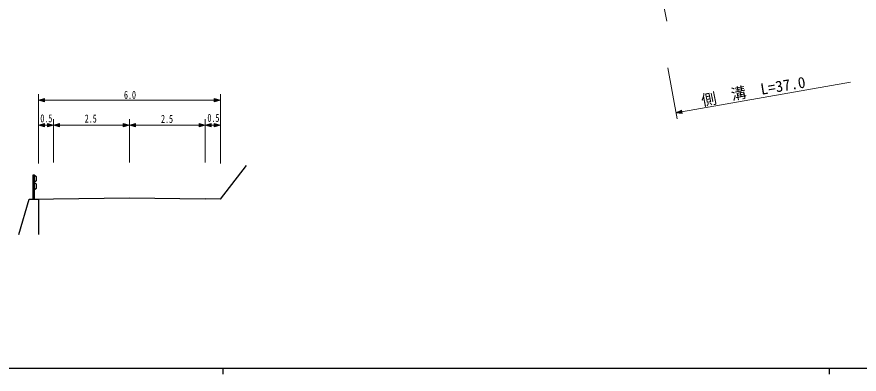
# Model space of a CAD drawing. Units: millimetres, scale not verified, with parts at other scales. Extents: x 40000 to 680000, y 20000 to 380000.
# Drawn here: x 134059 to 272943, y 204000 to 262865 of the extents above; entities that cross this region are included whole.
import ezdxf
from ezdxf.enums import TextEntityAlignment as Align

# ---------------------------------------------------------------- set-up
doc = ezdxf.new("R2010")
doc.units = ezdxf.units.MM
doc.header["$LTSCALE"] = 1000
for name, color, linetype, lineweight in [('M-BGD', 7, 'Continuous', 25), ('M-STR-HTXT', 7, 'Continuous', 13), ('M-TTL-BAND', 7, 'Continuous', 25)]:
    doc.layers.add(name, color=color, linetype=linetype, lineweight=lineweight)
doc.styles.add('ＭＳ ゴシック', font='')
doc.styles.get('ＭＳ ゴシック').set_extended_font_data('MS Gothic')

msp = doc.modelspace()

# ---------------------------------------------------------------- linework, layer by layer
at = {"layer": 'M-BGD'}
for p, q in [((167617, 232837), (171945, 238366)), ((136771, 232837), (136772, 236836)), ((136772, 236836), (136922, 236836)), ((136922, 236836), (136921, 232837)), ((136922, 236836), (137222, 236586)), ((137222, 236586), (137222, 235837)), ((137222, 235837), (136922, 235587)), ((136922, 235587), (137222, 235337)), ((137222, 235337), (137222, 234587)), ((137222, 234587), (136922, 234337)), ((134364, 226994), (136117, 232837)), ((136117, 232837), (137617, 232837)), ((137617, 232837), (137616, 227000)), ((137617, 232837), (140117, 232870)), ((140117, 232870), (152617, 233037)), ((152617, 233037), (165117, 232870)), ((167617, 232837), (165117, 232870))]:
    msp.add_line(p, q, dxfattribs=at)
at = {"layer": 'M-STR-HTXT'}
for p, q in [((239087, 272923), (241217, 262182)), ((241383, 254453), (242909, 246067)), ((242733, 247034), (271509, 252092)), ((137617, 238723), (137618, 250130)), ((167617, 250128), (167616, 238720)), ((137617, 249128), (138617, 249408)), ((138617, 248848), (137617, 249128)), ((137617, 249128), (167617, 249128)), ((137618, 249130), (138618, 249410)), ((138618, 248850), (137618, 249130)), ((137897, 249128), (138577, 249328)), ((138577, 248928), (137897, 249128)), ((137898, 249130), (138578, 249330)), ((138578, 248930), (137898, 249130)), ((138057, 249128), (138537, 249248)), ((138537, 249008), (138057, 249128)), ((138058, 249130), (138538, 249250)), ((138538, 249010), (138058, 249130)), ((138297, 249128), (138497, 249168)), ((138497, 249088), (138297, 249128)), ((138298, 249130), (138498, 249170)), ((138498, 249090), (138298, 249130)), ((138497, 249168), (138497, 249088)), ((138498, 249170), (138498, 249090)), ((138537, 249248), (138537, 249008)), ((138538, 249250), (138538, 249010)), ((138577, 249328), (138577, 248928)), ((138578, 249330), (138578, 248930)), ((138617, 249408), (138617, 248848)), ((138618, 249410), (138618, 248850)), ((166617, 248848), (166617, 249408)), ((166617, 249408), (167617, 249128)), ((167617, 249128), (166617, 248848)), ((166657, 248928), (166657, 249328)), ((166657, 249328), (167337, 249128)), ((167337, 249128), (166657, 248928)), ((166697, 249008), (166697, 249248)), ((166697, 249248), (167177, 249128)), ((167177, 249128), (166697, 249008)), ((166737, 249088), (166737, 249168)), ((166737, 249168), (166937, 249128)), ((166937, 249128), (166737, 249088)), ((242733, 247034), (243668, 247478)), ((243009, 247083), (243643, 247394)), ((243166, 247110), (243617, 247309)), ((243402, 247152), (243592, 247225)), ((243592, 247225), (243606, 247148)), ((243617, 247309), (243660, 247077)), ((243643, 247394), (243713, 247007)), ((243668, 247478), (243767, 246936)), ((140117, 246033), (140117, 238871)), ((152617, 246033), (152617, 238871)), ((165117, 246033), (165117, 238871)), ((167617, 246033), (167617, 238871)), ((243767, 246936), (242733, 247034)), ((243713, 247007), (243009, 247083)), ((243660, 247077), (243166, 247110)), ((243606, 247148), (243402, 247152)), ((137617, 245033), (138617, 245313)), ((138617, 244753), (137617, 245033)), ((137617, 245033), (140117, 245033)), ((137618, 245035), (138618, 245315)), ((138618, 244755), (137618, 245035)), ((137897, 245033), (138577, 245233)), ((138577, 244833), (137897, 245033)), ((137898, 245035), (138578, 245235)), ((138578, 244835), (137898, 245035)), ((138057, 245033), (138537, 245153)), ((138537, 244913), (138057, 245033)), ((138058, 245035), (138538, 245155)), ((138538, 244915), (138058, 245035)), ((138297, 245033), (138497, 245073)), ((138497, 244993), (138297, 245033)), ((138298, 245035), (138498, 245075)), ((138498, 244995), (138298, 245035)), ((138497, 245073), (138497, 244993)), ((138498, 245075), (138498, 244995)), ((138537, 245153), (138537, 244913)), ((138538, 245155), (138538, 244915)), ((138577, 245233), (138577, 244833)), ((138578, 245235), (138578, 244835)), ((138617, 245313), (138617, 244753)), ((138618, 245315), (138618, 244755)), ((139117, 244753), (139117, 245313)), ((139117, 245313), (140117, 245033)), ((140117, 245033), (139117, 244753)), ((139157, 244833), (139157, 245233)), ((139157, 245233), (139837, 245033)), ((139837, 245033), (139157, 244833)), ((139197, 244913), (139197, 245153)), ((139197, 245153), (139677, 245033)), ((139677, 245033), (139197, 244913)), ((139237, 244993), (139237, 245073)), ((139237, 245073), (139437, 245033)), ((139437, 245033), (139237, 244993)), ((140117, 245033), (141117, 245313)), ((141117, 244753), (140117, 245033)), ((140117, 245033), (152617, 245033)), ((140397, 245033), (141077, 245233)), ((141077, 244833), (140397, 245033)), ((140557, 245033), (141037, 245153)), ((141037, 244913), (140557, 245033)), ((140797, 245033), (140997, 245073)), ((140997, 244993), (140797, 245033)), ((140997, 245073), (140997, 244993)), ((141037, 245153), (141037, 244913)), ((141077, 245233), (141077, 244833)), ((141117, 245313), (141117, 244753)), ((151617, 244753), (151617, 245313)), ((151617, 245313), (152617, 245033)), ((152617, 245033), (151617, 244753)), ((151657, 244833), (151657, 245233)), ((151657, 245233), (152337, 245033)), ((152337, 245033), (151657, 244833)), ((151697, 244913), (151697, 245153)), ((151697, 245153), (152177, 245033)), ((152177, 245033), (151697, 244913)), ((151737, 244993), (151737, 245073)), ((151737, 245073), (151937, 245033)), ((151937, 245033), (151737, 244993)), ((152617, 245033), (153617, 245313)), ((153617, 244753), (152617, 245033)), ((152617, 245033), (165117, 245033)), ((152897, 245033), (153577, 245233)), ((153577, 244833), (152897, 245033)), ((153057, 245033), (153537, 245153)), ((153537, 244913), (153057, 245033)), ((153297, 245033), (153497, 245073)), ((153497, 244993), (153297, 245033)), ((153497, 245073), (153497, 244993)), ((153537, 245153), (153537, 244913)), ((153577, 245233), (153577, 244833)), ((153617, 245313), (153617, 244753)), ((164117, 244753), (164117, 245313)), ((164117, 245313), (165117, 245033)), ((165117, 245033), (164117, 244753)), ((164157, 244833), (164157, 245233)), ((164157, 245233), (164837, 245033)), ((164837, 245033), (164157, 244833)), ((164197, 244913), (164197, 245153)), ((164197, 245153), (164677, 245033)), ((164677, 245033), (164197, 244913)), ((164237, 244993), (164237, 245073)), ((164237, 245073), (164437, 245033)), ((164437, 245033), (164237, 244993)), ((165117, 245033), (166117, 245313)), ((166117, 244753), (165117, 245033)), ((165117, 245033), (167617, 245033)), ((165397, 245033), (166077, 245233)), ((166077, 244833), (165397, 245033)), ((165557, 245033), (166037, 245153)), ((166037, 244913), (165557, 245033)), ((165797, 245033), (165997, 245073)), ((165997, 244993), (165797, 245033)), ((165997, 245073), (165997, 244993)), ((166037, 245153), (166037, 244913)), ((166077, 245233), (166077, 244833)), ((166117, 245313), (166117, 244753)), ((166617, 244753), (166617, 245313)), ((166617, 245313), (167617, 245033)), ((167617, 245033), (166617, 244753)), ((166657, 244833), (166657, 245233)), ((166657, 245233), (167337, 245033)), ((167337, 245033), (166657, 244833)), ((166697, 244913), (166697, 245153)), ((166697, 245153), (167177, 245033)), ((167177, 245033), (166697, 244913)), ((166737, 244993), (166737, 245073)), ((166737, 245073), (166937, 245033)), ((166937, 245033), (166737, 244993))]:
    msp.add_line(p, q, dxfattribs=at)
at = {"layer": 'M-TTL-BAND'}
for p, q in [((40000, 205000), (579000, 205000)), ((168000, 205000), (168000, 204000)), ((268000, 205000), (268000, 204000))]:
    msp.add_line(p, q, dxfattribs=at)

# ---------------------------------------------------------------- texts
at = {"layer": 'M-STR-HTXT', "style": 'ＭＳ ゴシック'}
for s, rotation, p in [('L=37.0', 9.339, (256917, 249482)), ('側\u3000溝', 11.504, (247232, 247599))]:
    msp.add_text(s, height=1833, rotation=rotation, dxfattribs=at).set_placement(p, align=Align.BOTTOM_LEFT)
at = {"layer": 'M-STR-HTXT', "style": 'ＭＳ ゴシック', "width": 0.7}
for s, p in [('6.0', (151724, 248966)), ('0.5', (137932, 245097)), ('2.5', (145250, 245053)), ('2.5', (157834, 245008)), ('0.5', (165474, 245169))]:
    msp.add_text(s, height=1320, dxfattribs=at).set_placement(p, align=Align.BOTTOM_LEFT)

doc.saveas('drawing.dxf')
